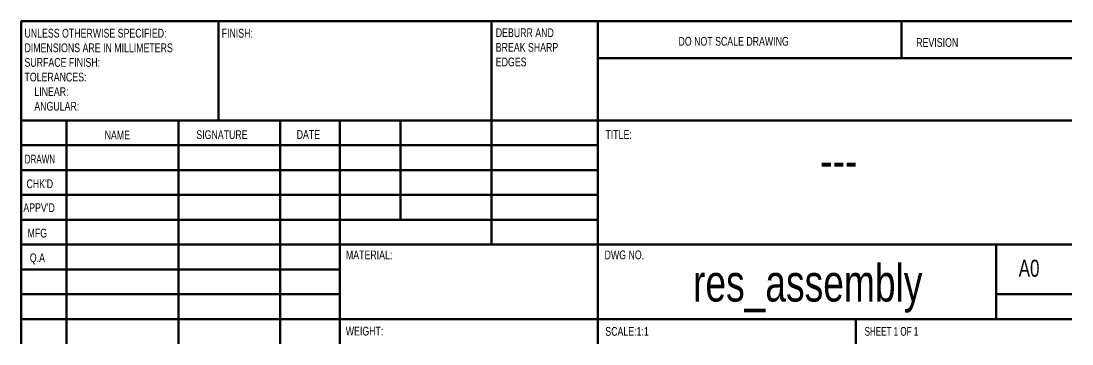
# Model space of a CAD drawing. Header units: millimetres. Extents: x 288 to 1179, y 10 to 642.
# Drawn here: x 999 to 1179, y 10 to 65.2 of the extents above; entities that cross this region are included whole.
import ezdxf

# ---------------------------------------------------------------- set-up
doc = ezdxf.new("R2010")
doc.units = ezdxf.units.MM
doc.styles.add('SLDTEXTSTYLE0', font='TXT', dxfattribs={"width": 0.686449})
doc.styles.add('SLDTEXTSTYLE1', font='TXT', dxfattribs={"width": 0.75})
doc.styles.add('SLDTEXTSTYLE2', font='TXT', dxfattribs={"width": 0.6875})

# ---------------------------------------------------------------- blocks, each defined once
blk = doc.blocks.new('SW_NOTE_0')
at = {"color": 0, "linetype": 'Continuous', "lineweight": 0, "char_height": 1.5, "attachment_point": 1, "style": 'SLDTEXTSTYLE1'}
for s, insert in [('UNLESS OTHERWISE SPECIFIED:', (0, 1.93)), ('DIMENSIONS ARE IN MILLIMETERS', (0, -0.57)), ('SURFACE FINISH:', (0, -3.07)), ('TOLERANCES:', (0, -5.57)), ('LINEAR:', (1.69, -8.07)), ('ANGULAR:', (1.69, -10.57))]:
    blk.add_mtext(s, dxfattribs=dict(at, insert=insert))
blk = doc.blocks.new('SW_NOTE_1')
at = {"color": 0, "linetype": 'Continuous', "lineweight": 0, "char_height": 1.5, "attachment_point": 1, "style": 'SLDTEXTSTYLE1'}
for s, insert in [('DEBURR AND', (0, 1.93)), ('BREAK SHARP', (0, -0.57)), ('EDGES', (0, -3.07))]:
    blk.add_mtext(s, dxfattribs=dict(at, insert=insert))

msp = doc.modelspace()

# ---------------------------------------------------------------- linework, layer by layer
at = {"color": 7, "linetype": 'Continuous', "lineweight": 50}
for p, q in [((999, 65.25), (1179, 65.25)), ((999, 65.25), (999, 10)), ((1032.8, 48.25), (1032.8, 65.25)), ((1079.6, 65.25), (1079.6, 27)), ((1097.8, 65.25), (1097.8, 10)), ((1149.8, 58.88), (1149.8, 65.25)), ((1179, 58.88), (1097.8, 58.88)), ((1179, 48.25), (999, 48.25)), ((1006.8, 48.25), (1006.8, 10)), ((1025.99, 48.25), (1025.99, 10)), ((1043.4, 48.25), (1043.4, 10)), ((1053.6, 10), (1053.6, 48.25)), ((1064, 31.25), (1064, 48.25)), ((1097.8, 44), (999, 44)), ((1097.8, 39.75), (999, 39.75)), ((1097.8, 35.5), (999, 35.5)), ((1097.8, 31.25), (999, 31.25)), ((1053.6, 27), (999, 27)), ((1053.6, 27), (1179, 27)), ((1166, 14.25), (1166, 27)), ((1053.6, 22.75), (999, 22.75)), ((1053.6, 18.5), (999, 18.5)), ((1179, 18.5), (1166, 18.5)), ((999, 14.25), (1179, 14.25)), ((1142, 10), (1142, 14.25))]:
    msp.add_line(p, q, dxfattribs=at)

# ---------------------------------------------------------------- block references
at = {"color": 7, "linetype": 'Continuous', "lineweight": 0}
for name, p in [('SW_NOTE_0', (999.59, 61.99)), ('SW_NOTE_1', (1080.31, 62.07))]:
    msp.add_blockref(name, p, dxfattribs=at)

# ---------------------------------------------------------------- texts
for s, insert, char_height, attachment_point, style in [('FINISH:', (1033.37, 63.92), 1.5, 1, 'SLDTEXTSTYLE1'), ('DO NOT SCALE DRAWING', (1111.61, 62.53), 1.5, 1, 'SLDTEXTSTYLE1'), ('REVISION', (1152.33, 62.33), 1.5, 1, 'SLDTEXTSTYLE1'), ('NAME', (1013.32, 46.5), 1.5, 1, 'SLDTEXTSTYLE1'), ('SIGNATURE', (1029.03, 46.56), 1.5, 1, 'SLDTEXTSTYLE1'), ('DATE', (1046.21, 46.58), 1.5, 1, 'SLDTEXTSTYLE1'), ('TITLE:', (1099.09, 46.58), 1.5, 1, 'SLDTEXTSTYLE1'), ('DRAWN', (999.64, 42.38), 1.5, 1, 'SLDTEXTSTYLE0'), ('---', (1139.05, 44.57), 6.35, 2, 'SLDTEXTSTYLE1'), ("CHK'D", (999.94, 38.16), 1.5, 1, 'SLDTEXTSTYLE1'), ("APPV'D", (999.4, 34.07), 1.5, 1, 'SLDTEXTSTYLE1'), ('MFG', (1000.12, 29.72), 1.5, 1, 'SLDTEXTSTYLE1'), ('Q.A', (1000.51, 25.5), 1.5, 1, 'SLDTEXTSTYLE1'), ('MATERIAL:', (1054.65, 25.99), 1.5, 1, 'SLDTEXTSTYLE1'), ('DWG NO.', (1098.95, 25.99), 1.5, 1, 'SLDTEXTSTYLE1'), ('res_assembly', (1133.74, 23.61), 6.35, 2, 'SLDTEXTSTYLE1'), ('A0', (1169.87, 24.41), 2.91, 1, 'SLDTEXTSTYLE1'), ('WEIGHT:', (1054.62, 12.95), 1.499, 1, 'SLDTEXTSTYLE1'), ('SCALE:1:1', (1099.07, 12.9), 1.5, 1, 'SLDTEXTSTYLE1'), ('SHEET 1 OF 1', (1143.48, 12.9), 1.5, 1, 'SLDTEXTSTYLE2')]:
    msp.add_mtext(s, dxfattribs=dict(at, insert=insert, char_height=char_height, attachment_point=attachment_point, style=style))

doc.saveas('drawing.dxf')
